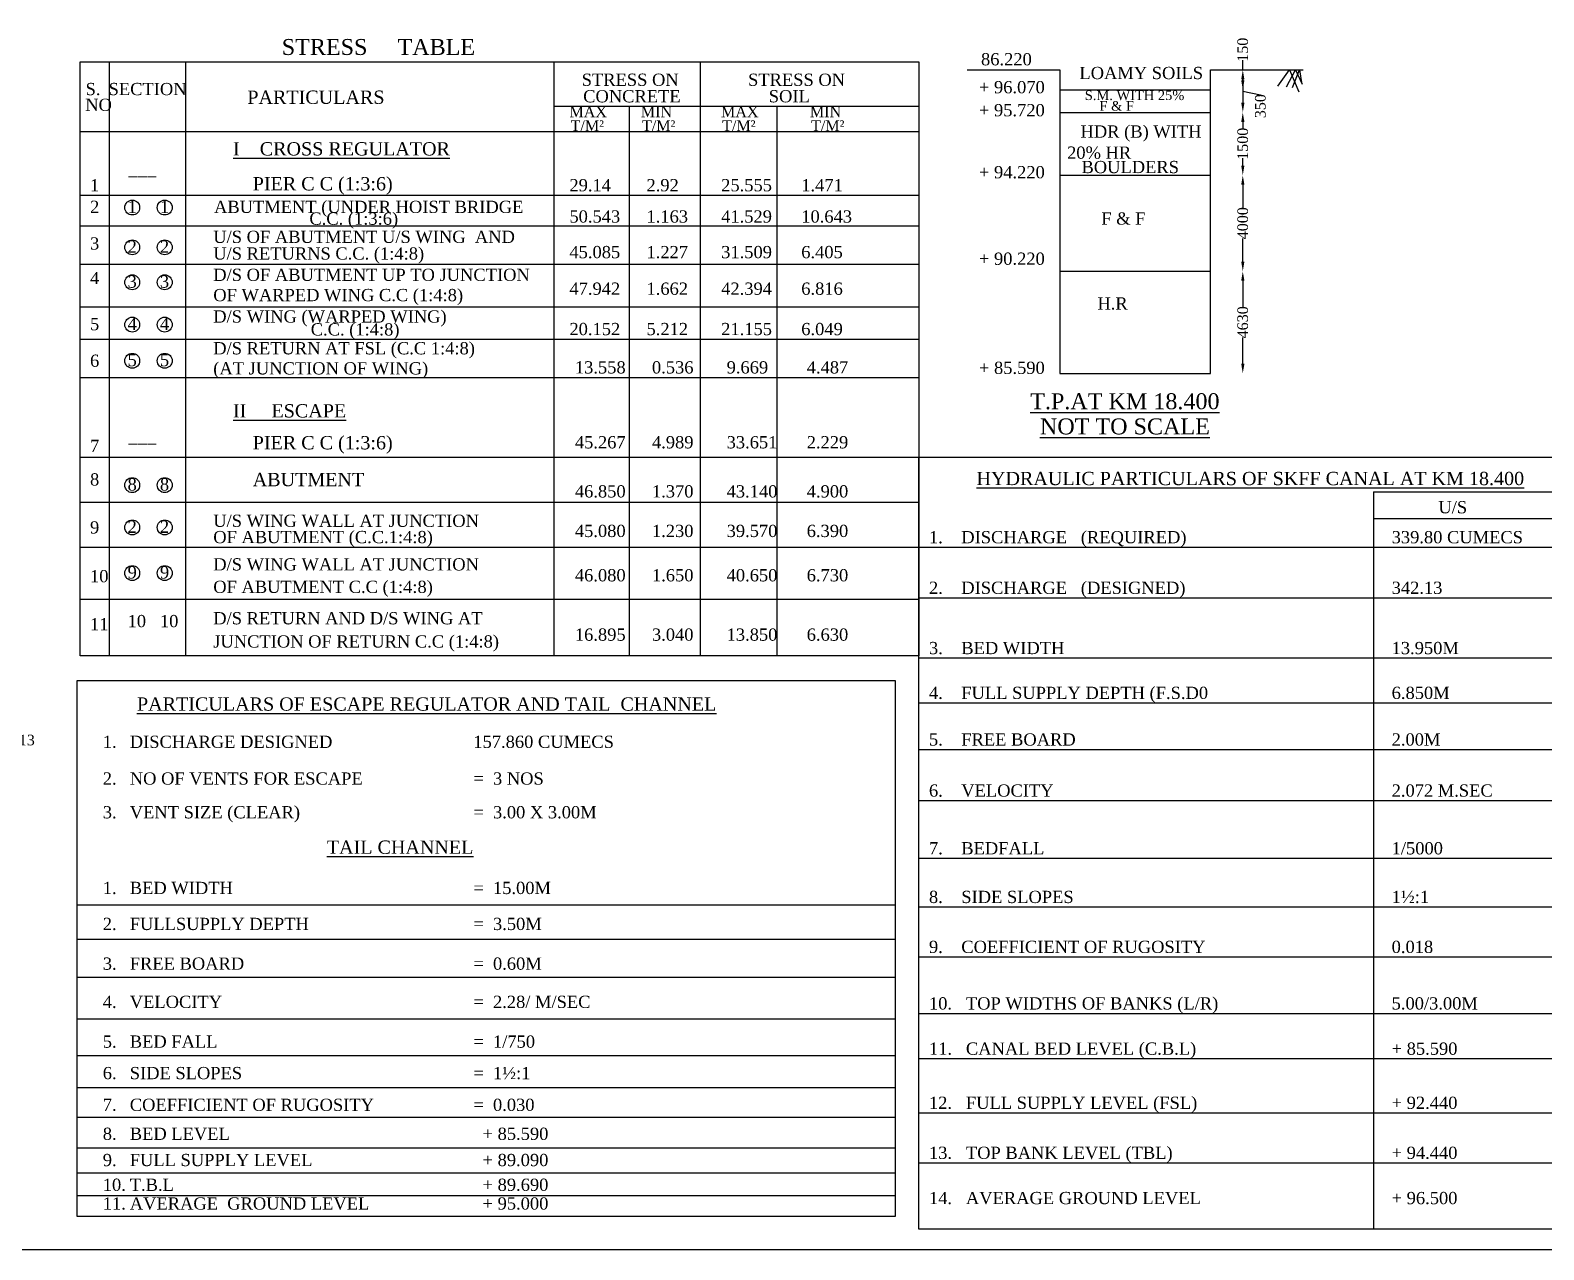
# Model space of a CAD drawing. Header units: millimetres. Extents: x -109570 to 149785, y -246061 to 55138.
# Drawn here: x 42136 to 70606, y 1803 to 24741 of the extents above; entities that cross this region are included whole.
import ezdxf

# ---------------------------------------------------------------- set-up
doc = ezdxf.new("R2010")
doc.units = ezdxf.units.MM
doc.header["$MEASUREMENT"] = 0
doc.header["$PDMODE"] = 33
doc.header["$PDSIZE"] = 500
for name, color, linetype in [('DIM', 5, 'Continuous'), ('DWG. LINE', 1, 'Continuous'), ('HATCH', 2, 'Continuous'), ('TEXT', 7, 'Continuous'), ('TITLE', 7, 'Continuous')]:
    doc.layers.add(name, color=color, linetype=linetype)
doc.styles.get("Standard").update_dxf_attribs({"font": 'TIMES.TTF', "height": 200})
doc.dimstyles.get("Standard").update_dxf_attribs({"dimtxt": 200, "dimasz": 180, "dimexe": 0.18, "dimexo": 0.0625, "dimgap": 0.09, "dimtad": 0, "dimdec": 0, "dimzin": 0, "dimdsep": 46, "dimtxsty": 'Standard', "dimcen": 0.09, "dimse1": 1, "dimse2": 1, "dimclrd": 5, "dimclre": 5, "dimclrt": 4, "dimadec": 0, "dimazin": 0, "dimtfac": 1, "dimtdec": 0, "dimtofl": 0, "dimtmove": 0, "dimatfit": 3, "dimfxl": 1, "dimtolj": 1, "dimtzin": 0, "dimarcsym": 0})

# ---------------------------------------------------------------- blocks, each defined once
blk = doc.blocks.new('*D135')
at = {"layer": 'Defpoints', "color": 0}
for p in [(64336, 23996), (64945, 23996), (64336, 23621)]:
    blk.add_point(p, dxfattribs=at)
at = {"layer": 'DIM', "color": 5, "lineweight": -2}
for p, q in [((64945, 23996), (64945, 24176)), ((64945, 23801), (64945, 23816))]:
    blk.add_line(p, q, dxfattribs=at)
at = {"layer": 'DIM', "color": 5}
for points in [[(64916, 23816), (64976, 23816), (64945, 23996)], [(64916, 23801), (64976, 23801), (64945, 23621)]]:
    blk.add_solid(points, dxfattribs=at)
at = {"layer": 'DIM', "color": 4, "insert": (64945, 24375), "char_height": 200, "attachment_point": 5, "rotation": 90}
blk.add_mtext('\\A1;150', dxfattribs=at)
blk = doc.blocks.new('*D136')
at = {"layer": 'Defpoints', "color": 0}
for p in [(64336, 23996), (64946, 23197), (64966, 23197)]:
    blk.add_point(p, dxfattribs=at)
at = {"layer": 'DIM', "color": 5, "lineweight": -2}
for p, q in [((64946, 23816), (64946, 23377)), ((64946, 23596), (65276, 23524)), ((65276, 23524), (65276, 23524))]:
    blk.add_line(p, q, dxfattribs=at)
at = {"layer": 'DIM', "color": 5}
for points in [[(64916, 23816), (64976, 23816), (64946, 23996)], [(64916, 23377), (64976, 23377), (64946, 23197)]]:
    blk.add_solid(points, dxfattribs=at)
at = {"layer": 'DIM', "color": 4, "insert": (65276, 23314), "char_height": 200, "attachment_point": 5, "rotation": 90}
blk.add_mtext('\\A1;350', dxfattribs=at)
blk = doc.blocks.new('*D137')
at = {"layer": 'Defpoints', "color": 0}
for p in [(64966, 23197), (64945, 22015), (65018, 22015)]:
    blk.add_point(p, dxfattribs=at)
at = {"layer": 'DIM', "color": 5, "lineweight": -2}
for p, q in [((64945, 23017), (64945, 22879)), ((64945, 22195), (64945, 22333))]:
    blk.add_line(p, q, dxfattribs=at)
at = {"layer": 'DIM', "color": 5}
for points in [[(64916, 23017), (64976, 23017), (64945, 23197)], [(64916, 22195), (64976, 22195), (64945, 22015)]]:
    blk.add_solid(points, dxfattribs=at)
at = {"layer": 'DIM', "color": 4, "insert": (64945, 22606), "char_height": 200, "attachment_point": 5, "rotation": 90}
blk.add_mtext('\\A1;1500', dxfattribs=at)
blk = doc.blocks.new('*D138')
at = {"layer": 'Defpoints', "color": 0}
for p in [(65018, 22015), (64945, 20209), (64958, 20209)]:
    blk.add_point(p, dxfattribs=at)
at = {"layer": 'DIM', "color": 5, "lineweight": -2}
for p, q in [((64945, 21835), (64945, 21400)), ((64945, 20389), (64945, 20824))]:
    blk.add_line(p, q, dxfattribs=at)
at = {"layer": 'DIM', "color": 5}
for points in [[(64916, 21835), (64976, 21835), (64945, 22015)], [(64916, 20389), (64976, 20389), (64945, 20209)]]:
    blk.add_solid(points, dxfattribs=at)
at = {"layer": 'DIM', "color": 4, "insert": (64945, 21112), "char_height": 200, "attachment_point": 5, "rotation": 90}
blk.add_mtext('\\A1;4000', dxfattribs=at)
blk = doc.blocks.new('*D139')
at = {"layer": 'Defpoints', "color": 0}
for p in [(64958, 20209), (64919, 18288), (64945, 18288)]:
    blk.add_point(p, dxfattribs=at)
at = {"layer": 'DIM', "color": 5, "lineweight": -2}
for p, q in [((64945, 20029), (64945, 19536)), ((64945, 18468), (64945, 18960))]:
    blk.add_line(p, q, dxfattribs=at)
at = {"layer": 'DIM', "color": 5}
for points in [[(64916, 20029), (64976, 20029), (64945, 20209)], [(64916, 18468), (64976, 18468), (64945, 18288)]]:
    blk.add_solid(points, dxfattribs=at)
at = {"layer": 'DIM', "color": 4, "insert": (64945, 19248), "char_height": 200, "attachment_point": 5, "rotation": 90}
blk.add_mtext('\\A1;4630', dxfattribs=at)

msp = doc.modelspace()

# ---------------------------------------------------------------- linework, layer by layer
at = {"layer": 'DWG. LINE'}
for points in [[(43075, 24150.5), (58852.5, 24150.5), (58852.5, 12972), (43075, 12972)], [(58852.5, 16712), (74192, 16712), (74192, 2190), (58852.5, 2190)], [(43018.5, 12507.5), (58405.5, 12507.5), (58405.5, 2429), (43018.5, 2429)]]:
    msp.add_lwpolyline(points, close=True, dxfattribs=at)
for points in [[(43617.5, 24150.5), (43617.5, 12972)], [(45055.5, 24150.5), (45055.5, 12972)], [(51984.5, 24150.5), (51984.5, 12972)], [(54740, 24150.5), (54740, 12972)], [(59760, 23996), (61505.5, 23996), (61505.5, 18287.5), (64335.5, 18287.5), (64335.5, 23996), (66081, 23996)], [(61505.5, 23621), (64335.5, 23621)], [(51984.5, 23313), (58852.5, 23313)], [(53402, 23313), (53402, 12972)], [(56177.5, 23313), (56177.5, 12972)], [(61505.5, 23197), (64335.5, 23197)], [(43075, 22837), (58852.5, 22837)], [(61505.5, 22015), (64335.5, 22015)], [(43075, 21640), (58852.5, 21640)], [(43075, 21060), (58852.5, 21060)], [(43075, 20339), (58852.5, 20339)], [(61505.5, 20209), (64335.5, 20209)], [(43075, 19539.5), (58852.5, 19539.5)], [(43075, 18928.5), (58852.5, 18928.5)], [(43075, 18207.5), (58852.5, 18207.5)], [(43075, 16712), (58852.5, 16712)], [(67403.5, 16058.5), (67403.5, 2190)], [(67403.5, 16058.5), (74192, 16058.5)], [(43075, 15865.5), (58852.5, 15865.5)], [(67403.5, 15554.5), (74192, 15554.5)], [(43075, 15019), (58852.5, 15019)], [(58852.5, 15019), (74192, 15019)], [(43075, 14042.5), (58852.5, 14042.5)], [(58852.5, 14067.5), (74192, 14067.5)], [(58852.5, 12934), (74192, 12934)], [(58852.5, 12091), (74192, 12091)], [(58852.5, 11214), (74192, 11214)], [(58852.5, 10253.5), (74192, 10253.5)], [(58852.5, 9167.5), (74192, 9167.5)], [(43018.5, 8290), (58405.5, 8290)], [(58852.5, 8252.5), (74192, 8252.5)], [(43018.5, 7643), (58405.5, 7643)], [(58852.5, 7313), (74192, 7313)], [(43018.5, 6929), (58405.5, 6929)], [(43018.5, 6148.5), (58405.5, 6148.5)], [(58852.5, 6249.5), (74192, 6249.5)], [(43018.5, 5457), (58405.5, 5457)], [(58852.5, 5398.5), (74192, 5398.5)], [(43018.5, 4854.5), (58405.5, 4854.5)], [(43018.5, 4297), (58405.5, 4297)], [(58852.5, 4380), (74192, 4380)], [(43018.5, 3717), (58405.5, 3717)], [(58852.5, 3439.5), (74192, 3439.5)], [(43018.5, 3248.5), (58405.5, 3248.5)], [(43018.5, 2821.5), (58405.5, 2821.5)]]:
    msp.add_lwpolyline(points, dxfattribs=at)
for centre in [(44054, 21406.5), (44666.2, 21406.5), (44054, 20657.6), (44666.2, 20657.6), (44054, 20001), (44666.2, 20001), (44054, 19204.5), (44666.2, 19204.5), (44054, 18524.3), (44666.2, 18524.3), (44054, 16185), (44666.2, 16185), (44054, 15389.3), (44666.2, 15389.3), (44054, 14530.2), (44666.2, 14530.2)]:
    msp.add_circle(centre, 140, dxfattribs=at)
at = {"layer": 'HATCH'}
for points in [[(65602.5, 23689.5), (65827, 23996), (66001.5, 23584.5)], [(65767.5, 23676), (65937, 23996), (66061, 23726.5)], [(65877.5, 23662), (66010.5, 23996), (66047.4, 23756)]]:
    msp.add_lwpolyline(points, dxfattribs=at)
at = {"layer": 'TITLE', "lineweight": 30}
msp.add_lwpolyline([(329, 55138.5), (98558.3, 55138.5), (98558.3, 1802.9), (329, 1802.9)], close=True, dxfattribs=at)

# ---------------------------------------------------------------- texts
at = {"layer": 'TEXT'}
for s, height, p in [('STRESS     TABLE', 300, (46867, 24277.1)), ('86.220', 230, (60021, 24081.5)), ('STRESS ON', 230, (52509.5, 23696.1)), ('STRESS ON', 230, (55639, 23696.1)), ('LOAMY SOILS', 230, (61872, 23823)), ('S.', 230, (43177, 23521.1)), ('SECTION', 230, (43610, 23521.1)), ('+ 96.070', 230, (59982.5, 23556)), ('NO', 230, (43170, 23224.1)), ('PARTICULARS', 250, (46219.5, 23357.1)), ('CONCRETE', 230, (52537, 23385.1)), ('SOIL', 230, (56028, 23385.6)), ('+ 95.720', 230, (59982.5, 23123)), ('S.M. WITH 25%%%', 180, (61973.5, 23429)), ('F & F', 180, (62249, 23228.5)), ('MAX', 200, (52279.5, 23106.1)), ('MIN', 200, (53622, 23106.1)), ('MAX', 200, (55130.5, 23106.1)), ('MIN', 200, (56803, 23106.1)), ('T/M²', 200, (52301, 22846.6)), ('T/M²', 200, (53643.5, 22846.6)), ('T/M²', 200, (55152, 22846.6)), ('T/M²', 200, (56824.5, 22846.6)), ('HDR (B) WITH', 230, (61893, 22721.5)), ('%%UI    CROSS REGULATOR', 250, (45950, 22386.1)), ('20%%% HR', 230, (61640.5, 22324.5)), ('BOULDERS', 230, (61911, 22054)), ('1', 230, (43260.5, 21712.1)), ('___', 230, (43985.5, 22018.6)), ('PIER C C (1:3:6)', 250, (46321, 21729.6)), ('29.14', 230, (52278.5, 21712.1)), ('2.92', 230, (53728.5, 21712.1)), ('25.555', 230, (55133, 21712.1)), ('1.471', 230, (56639.5, 21712.1)), ('+ 94.220', 230, (59982.5, 21956.5)), ('2', 230, (43260.5, 21304.6)), ('1', 230, (43967, 21304.6)), ('1', 230, (44575, 21304.6)), ('ABUTMENT (UNDER HOIST BRIDGE', 230, (45593.3, 21304.6)), ('50.543', 230, (52278.5, 21123.6)), ('1.163', 230, (53728.5, 21123.6)), ('41.529', 230, (55133, 21123.6)), ('10.643', 230, (56639.5, 21123.6)), ('C.C. (1:3:6)', 230, (47386.8, 21083.6)), ('F & F', 230, (62284, 21085)), ('3', 230, (43260.5, 20616.1)), ('2', 230, (43967, 20555.8)), ('2', 230, (44575, 20555.8)), ('U/S OF ABUTMENT U/S WING  AND', 230, (45578.8, 20740.6)), ('U/S RETURNS C.C. (1:4:8)', 230, (45578.8, 20427.6)), ('45.085', 230, (52278.5, 20454.1)), ('1.227', 230, (53728.5, 20454.1)), ('31.509', 230, (55133, 20454.1)), ('6.405', 230, (56639.5, 20454.1)), ('+ 90.220', 230, (59982.5, 20330)), ('D/S OF ABUTMENT UP TO JUNCTION', 230, (45578.8, 20026.6)), ('4', 230, (43260.5, 19966.1)), ('3', 230, (43967, 19899.1)), ('3', 230, (44575, 19899.1)), ('47.942', 230, (52278.5, 19766.1)), ('1.662', 230, (53728.5, 19766.1)), ('42.394', 230, (55133, 19766.1)), ('6.816', 230, (56639.5, 19766.1)), ('OF WARPED WING C.C (1:4:8)', 230, (45578.8, 19645.6)), ('H.R', 230, (62211, 19487.5)), ('D/S WING (WARPED WING)', 230, (45578.8, 19242.6)), ('5', 230, (43260.5, 19099.1)), ('4', 230, (43967, 19102.6)), ('4', 230, (44575, 19102.6)), ('C.C. (1:4:8)', 230, (47412.3, 19000.1)), ('20.152', 230, (52278.5, 19006.6)), ('5.212', 230, (53728.5, 19006.6)), ('21.155', 230, (55133, 19006.6)), ('6.049', 230, (56639.5, 19006.6)), ('D/S RETURN AT FSL (C.C 1:4:8)', 230, (45578.8, 18645.1)), ('6', 230, (43260.5, 18410.6)), ('5', 230, (43967, 18422.4)), ('5', 230, (44575, 18422.4)), ('(AT JUNCTION OF WING)', 230, (45578.8, 18267.6)), ('13.558', 230, (52381, 18285.6)), ('0.536', 230, (53831, 18285.6)), ('9.669', 230, (55235.5, 18285.6)), ('4.487', 230, (56742, 18285.6)), ('+ 85.590', 230, (59982.5, 18277)), ('%%UII     ESCAPE', 250, (45950, 17458.1)), ('PIER C C (1:3:6)', 250, (46321, 16858.1)), ('45.267', 230, (52381, 16876.6)), ('4.989', 230, (53831, 16876.6)), ('33.651', 230, (55235.5, 16876.6)), ('2.229', 230, (56742, 16876.6)), ('7', 230, (43260.5, 16807.6)), ('___', 230, (43985.5, 16994.6)), ('8', 230, (43260.5, 16178.1)), ('8', 230, (43967, 16083.2)), ('8', 230, (44575, 16083.2)), ('ABUTMENT', 250, (46321, 16165.1)), ('%%UHYDRAULIC PARTICULARS OF SKFF CANAL AT KM 18.400', 250, (59936.5, 16185.1)), ('46.850', 230, (52381, 15953.1)), ('1.370', 230, (53831, 15953.1)), ('43.140', 230, (55235.5, 15953.1)), ('4.900', 230, (56742, 15953.1)), ('U/S', 230, (68625.5, 15655)), ('9', 230, (43260.5, 15275.1)), ('2', 230, (43967, 15287.5)), ('2', 230, (44575, 15287.5)), ('U/S WING WALL AT JUNCTION', 230, (45578.8, 15400.1)), ('45.080', 230, (52381, 15209.1)), ('1.230', 230, (53831, 15209.1)), ('39.570', 230, (55235.5, 15209.1)), ('6.390', 230, (56742, 15209.1)), ('OF ABUTMENT (C.C.1:4:8)', 230, (45578.8, 15093.6)), ('1.    DISCHARGE   (REQUIRED)', 230, (59042, 15091)), ('339.80 CUMECS', 230, (67745.5, 15091)), ('D/S WING WALL AT JUNCTION', 230, (45578.8, 14580.1)), ('10', 230, (43260.5, 14358.1)), ('9', 230, (43967, 14428.3)), ('9', 230, (44575, 14428.3)), ('46.080', 230, (52381, 14375.1)), ('1.650', 230, (53831, 14375.1)), ('40.650', 230, (55235.5, 14375.1)), ('6.730', 230, (56742, 14375.1)), ('OF ABUTMENT C.C (1:4:8)', 230, (45578.8, 14157.1)), ('2.    DISCHARGE   (DESIGNED)', 230, (59042, 14139.5)), ('342.13', 230, (67745.5, 14139.5)), ('11', 230, (43260.5, 13455.1)), ('10', 230, (43967, 13513.1)), ('10', 230, (44575, 13513.1)), ('D/S RETURN AND D/S WING AT', 230, (45578.8, 13566.6)), ('16.895', 230, (52381, 13258.6)), ('3.040', 230, (53831, 13258.6)), ('13.850', 230, (55235.5, 13258.6)), ('6.630', 230, (56742, 13258.6)), ('JUNCTION OF RETURN C.C (1:4:8)', 230, (45578.8, 13130.1)), ('3.    BED WIDTH', 230, (59042, 13006)), ('13.950M', 230, (67745.5, 13006)), ('4.    FULL SUPPLY DEPTH (F.S.D0', 230, (59042, 12163)), ('6.850M', 230, (67745.5, 12163)), ('%%UPARTICULARS OF ESCAPE REGULATOR AND TAIL  CHANNEL', 250, (44144, 11942.6)), ('SEE NOTE NO13', 200, (39990, 11290.5)), ('1.', 230, (43500, 11242.6)), ('DISCHARGE DESIGNED ', 230, (44008, 11242.6)), ('157.860 CUMECS', 230, (50471, 11242.6)), ('5.    FREE BOARD', 230, (59042, 11286)), ('2.00M', 230, (67745.5, 11286)), ('2.', 230, (43500, 10551.6)), ('NO OF VENTS FOR ESCAPE', 230, (44008, 10551.6)), ('=  3 NOS', 230, (50471, 10551.6)), ('6.    VELOCITY', 230, (59042, 10325.5)), ('2.072 M.SEC', 230, (67745.5, 10325.5)), ('3.', 230, (43500, 9917.1)), ('VENT SIZE (CLEAR)', 230, (44008, 9917.1)), ('=  3.00 X 3.00M', 230, (50471, 9917.1)), ('%%UTAIL CHANNEL', 250, (47714.5, 9250.1)), ('7.    BEDFALL', 230, (59042, 9239.5)), ('1/5000', 230, (67745.5, 9239.5)), ('1.', 230, (43500, 8493.6)), ('BED WIDTH', 230, (44008, 8493.6)), ('=  15.00M', 230, (50471, 8493.6)), ('8.    SIDE SLOPES', 230, (59042, 8324.5)), ('1½:1', 230, (67745.5, 8324.5)), ('2.', 230, (43500, 7816.6)), ('FULLSUPPLY DEPTH', 230, (44008, 7816.6)), ('=  3.50M', 230, (50471, 7816.6)), ('9.    COEFFICIENT OF RUGOSITY', 230, (59042, 7385)), ('0.018', 230, (67745.5, 7385)), ('3.', 230, (43500, 7069.6)), ('FREE BOARD', 230, (44008, 7069.6)), ('=  0.60M', 230, (50471, 7069.6)), ('4.', 230, (43500, 6350.6)), ('VELOCITY', 230, (44008, 6350.6)), ('=  2.28/ M/SEC', 230, (50471, 6350.6)), ('10.   TOP WIDTHS OF BANKS (L/R)', 230, (59042, 6321.5)), ('5.00/3.00M', 230, (67745.5, 6321.5)), ('5.', 230, (43500, 5603.1)), ('BED FALL', 230, (44008, 5603.1)), ('=  1/750', 230, (50471, 5603.1)), ('11.   CANAL BED LEVEL (C.B.L)', 230, (59042, 5470.5)), ('+ 85.590', 230, (67745.5, 5470.5)), ('6.', 230, (43500, 5011.1)), ('SIDE SLOPES', 230, (44008, 5011.1)), ('=  1½:1', 230, (50471, 5011.1)), ('7.', 230, (43500, 4414.1)), ('COEFFICIENT OF RUGOSITY', 230, (44008, 4414.1)), ('=  0.030', 230, (50471, 4414.1)), ('12.   FULL SUPPLY LEVEL (FSL)', 230, (59042, 4452)), ('+ 92.440', 230, (67745.5, 4452)), ('8.', 230, (43500, 3869.1)), ('BED LEVEL ', 230, (44008, 3869.1)), ('  + 85.590', 230, (50471, 3869.1)), ('13.   TOP BANK LEVEL (TBL)', 230, (59042, 3511.5)), ('+ 94.440', 230, (67745.5, 3511.5)), ('9.', 230, (43500, 3375.6)), ('FULL SUPPLY LEVEL', 230, (44008, 3375.6)), ('  + 89.090', 230, (50471, 3375.6)), ('10.', 230, (43500, 2910.1)), ('T.B.L ', 230, (44008, 2910.1)), ('  + 89.690', 230, (50471, 2910.1)), ('14.   AVERAGE GROUND LEVEL', 230, (59042, 2660)), ('+ 96.500', 230, (67745.5, 2660)), ('11.', 230, (43500, 2557.6)), ('AVERAGE  GROUND LEVEL', 230, (44008, 2557.6)), ('  + 95.000', 230, (50471, 2557.6))]:
    msp.add_text(s, height=height, dxfattribs=at).set_placement(p)
at = {"layer": 'TITLE'}
for s, p in [('%%UT.P.AT KM 18.400', (60946.3, 17613)), ('%%UNOT TO SCALE', (61129.3, 17140))]:
    msp.add_text(s, height=300, dxfattribs=at).set_placement(p)

# ---------------------------------------------------------------- dimensions: what is measured, and where the dimension line sits
at = {"layer": 'DIM'}
dim = msp.add_linear_dim(base=(64945.5, 23996), p1=(64335.5, 23621), p2=(64335.5, 23996), angle=90, text='150', dimstyle='Standard', dxfattribs=at)
dim.commit()
dim.dimension.update_dxf_attribs({"geometry": '*D135', "text_midpoint": (64945.5, 24375)})
dim = msp.add_linear_dim(base=(64945.5, 23197), p1=(64335.5, 23996), p2=(64965.5, 23197), angle=90, text='350', dimstyle='Standard', override={"dimtmove": 1}, dxfattribs=at)
dim.commit()
dim.dimension.update_dxf_attribs({"geometry": '*D136', "text_midpoint": (65276, 23524), "dimtype": 160})
for base, p1, p2, text, picture, middle in [((64945.5, 22015), (64965.5, 23197), (65018, 22015), '1500', '*D137', (64945.5, 22606)), ((64945.5, 20209), (65018, 22015), (64958.5, 20209), '4000', '*D138', (64945.5, 21112)), ((64945.5, 18287.5), (64958.5, 20209), (64919, 18287.5), '4630', '*D139', (64945.5, 19248.3))]:
    dim = msp.add_linear_dim(base=base, p1=p1, p2=p2, angle=90, text=text, dimstyle='Standard', override={"dimtmove": 1}, dxfattribs=at)
    dim.commit()
    dim.dimension.update_dxf_attribs({"geometry": picture, "text_midpoint": middle})

doc.saveas('drawing.dxf')
